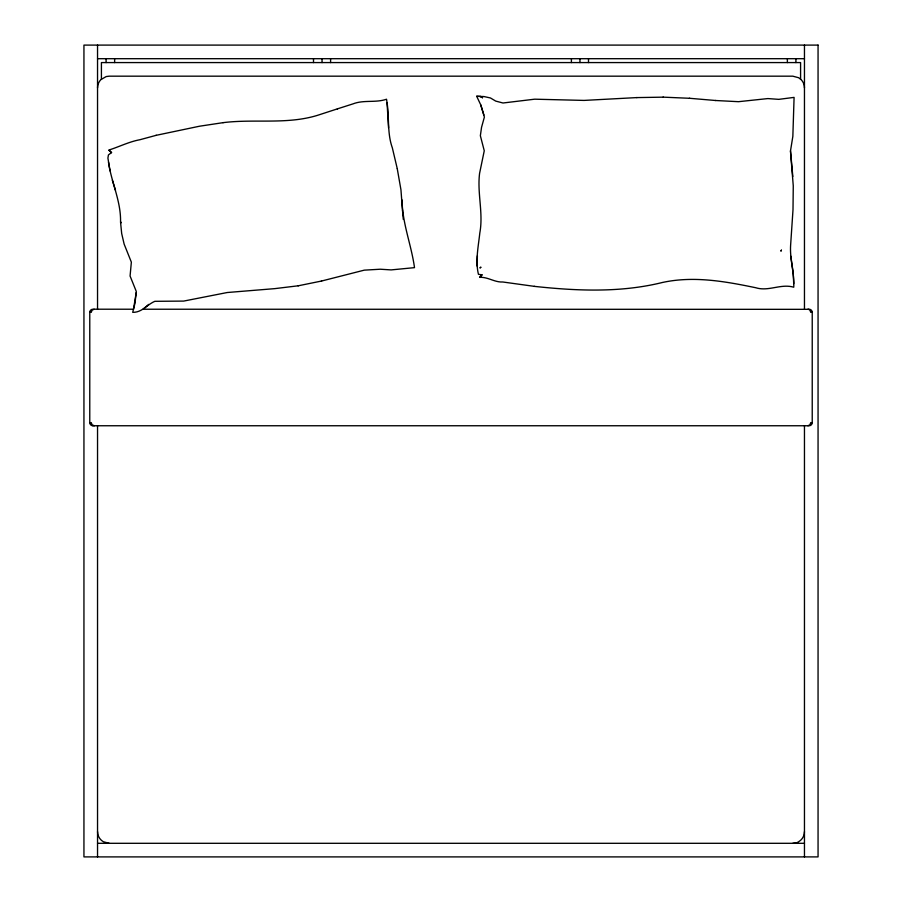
<?xml version="1.0" encoding="UTF-8"?>
<svg xmlns="http://www.w3.org/2000/svg" width="902" height="902" viewBox="0 0 902 902"><rect width="100%" height="100%" fill="white"/><g stroke="black" fill="none" stroke-linecap="round" stroke-linejoin="round"><path stroke-width="1.35" d="M388.548 127.78L387.048 102.681M480.315 96.435L482.525 97.72L480.315 96.435L476.651 96.232L480.789 104.959L484.385 117.068L481.544 127.34L480.36 135.717L484.261 150.758L479.582 173.387C477.079 193.265 483.517 213.154 479.808 233.009L479.774 233.28C478.319 246.742 475.23 260.994 478.443 274.309L482.13 274.851L479.684 277.354C487.745 276.767 494.589 282.473 502.82 281.999L534.469 286.374M477.383 255.796L477.135 264.613M715.331 100.494L738.501 101.689L767.884 98.577L778.787 99.355L794.087 97.393L792.847 136.36L790.468 151.096L793.264 185.857L793.005 209.692L790.603 245.434C789.735 259.517 794.504 273.126 793.749 287.208C780.816 283.408 768.673 291.763 755.752 287.738C725.298 281.39 693.92 275.775 663.004 282.36L662.733 282.405C620.666 292.879 576.93 290.963 534.198 286.351M136.213 292.71L133.485 309.228L94.293 309.206L92.094 310.141L91.249 312.329L89.772 312.329L89.772 422.643A3.112 3.112 0 0 0 92.872 425.755L93.007 425.767M402.495 210.403L400.95 189.792L397.263 168.742M397.241 168.606L392.336 147.827C387.105 133.27 389.36 117.869 387.093 102.941M792.813 176.533L790.502 150.837M110.044 170.929L107.913 158.087L108.432 154.918L111.611 152.539L109.187 150.363M481.893 274.817L479.684 277.354M298.382 285.776L274.828 288.629L227.259 292.519L183.67 301.088L154.862 301.313C147.082 304.526 142.076 312.599 132.707 312.329L135.018 303.219L136.292 291.47L130.08 276.023L131.354 262.144L124.138 244.104L121.68 233.517L120.541 222.095C121.094 201.247 111.329 182.362 108.488 162.089M793.704 283.611L793.219 272.979L790.795 256.202M148.717 304.391L143.057 309.228L808.62 309.33L809.906 310.141L810.751 312.329L812.228 312.329L812.228 422.643A3.112 3.112 0 0 1 809.128 425.755L92.872 425.755M337.607 108.804L317.56 115.321C286.768 124.814 254.42 118.703 222.941 122.672M337.348 108.883L352.941 103.899C363.844 99.626 375.525 103.053 386.53 99.231L387.048 102.659M321.36 281.086L364.273 270.149L380.272 269.224L391.13 269.901L414.503 267.646C411.368 244.78 402.224 223.11 402.067 199.94M156.271 135.3L139.945 139.72C128.997 141.727 119.053 146.868 108.77 150.07L111.487 152.652M156.001 135.356L199.5 126.224L223.211 122.638M298.111 285.821L321.631 281.018M807.876 425.755L809.906 424.842L810.751 422.643L812.228 422.643M94.428 425.755L92.094 424.842L91.249 422.643L89.772 422.643M792.813 843.302L795.914 842.896M636.959 97.585L584.068 100.415L534.672 99.186L503 102.997L495.705 101.092L490.485 97.98L483.934 96.537L476.696 96.334M636.688 97.596L663.342 97.157M97.54 58.698L804.46 58.698M94.124 309.228L92.872 309.228A3.112 3.112 0 0 0 89.772 312.329M807.876 309.228L809.128 309.228A3.112 3.112 0 0 1 812.228 312.329M97.54 843.302L804.46 843.302M663.06 97.145L689.714 98.295M689.444 98.273L715.602 100.505M109.187 843.302L103.358 841.746A11.658 11.658 0 0 1 97.54 831.655M480.789 104.959L483.889 115.016M112.344 180.242L115.49 190.243M402.484 210.324L403.307 219.445M477.169 264.782L477.203 266.169M804.46 45.1L804.46 309.228M804.46 425.755L804.46 856.9M800.581 79.229L800.581 62.576L101.419 62.576L101.419 79.229M795.914 58.698L795.914 62.576M795.914 843.302L798.642 841.746A11.658 11.658 0 0 0 804.46 831.655M787.367 58.698L787.367 62.576M588.499 58.698L588.499 62.576M579.952 58.698L579.952 62.576M571.406 58.698L571.406 62.576M330.594 58.698L330.594 62.576M322.048 58.698L322.048 62.576M313.501 58.698L313.501 62.576M114.633 58.698L114.633 62.576M106.086 58.698L106.086 62.576M97.54 45.1L97.54 309.228M97.54 425.755L97.54 856.9M97.54 87.821A11.658 11.658 0 0 1 100.945 79.59L106.177 76.569L109.187 76.174L792.813 76.174L798.642 77.73L801.055 79.59A11.647 11.647 0 0 1 804.46 87.821M480.811 267.251L480.112 267.849L480.811 267.251M781.425 250.192L780.997 250.97L781.425 250.192M120.857 222.196L121.003 222.918L120.924 222.287M818.058 45.1L83.942 45.1L83.942 856.9L818.058 856.9L818.058 45.1"/></g></svg>
